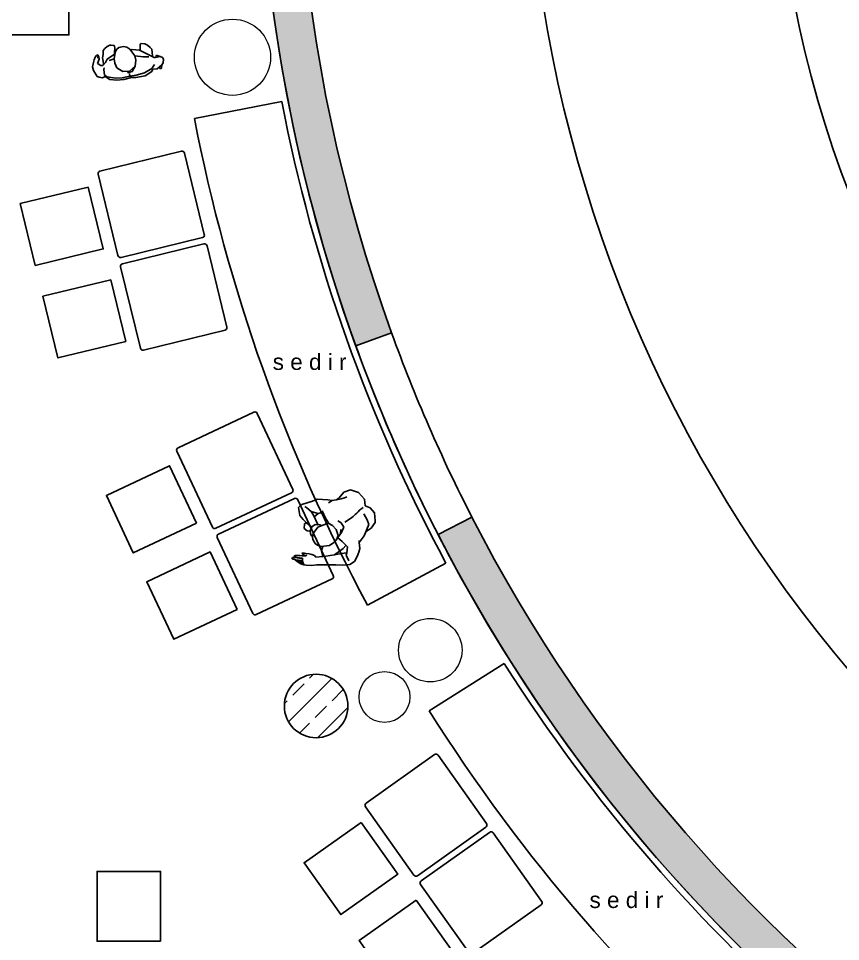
# Model space of a CAD drawing. Header units: millimetres. Extents: x 45 to 25350, y 77 to 5059.
# Drawn here: x 3479 to 4126, y 3314 to 4040 of the extents above; entities that cross this region are included whole.
import ezdxf

# ---------------------------------------------------------------- set-up
doc = ezdxf.new("R2010")
doc.units = ezdxf.units.MM
doc.header["$LTSCALE"] = 5
doc.layers.add('_BK_PEYZAJ_AVM', color=7, linetype='Continuous', lineweight=5, true_color=0x1d5e12)
for name, color, linetype in [('a_p4', 4, 'Continuous'), ('a_p5', 5, 'Continuous'), ('a_p8', 8, 'Continuous'), ('str_SNL_hatch', 1, 'Continuous'), ('str_SNL_wall_sheer', 5, 'Continuous'), ('TEFRIS', 12, 'Continuous')]:
    doc.layers.add(name, color=color, linetype=linetype)
doc.layers.add('yazı', color=30, linetype='Continuous', lineweight=9)
doc.styles.add('25', font='arial.ttf', dxfattribs={"height": 25})

# ---------------------------------------------------------------- blocks, each defined once
blk = doc.blocks.new('A$C47794B28')
at = {"layer": 'str_SNL_hatch'}
h = blk.add_hatch(dxfattribs=at)
h.set_pattern_fill('ANSI33', color=256, scale=100, style=0)
h.set_pattern_definition([(45, (-1153.641385440734, -4045.180646853264), (-17.67766952966369, 17.67766952966369), []), (45, (-1135.963715940734, -4045.180646853264), (-17.67766952966369, 17.67766952966369), [12.5, -6.25])])
edge = h.paths.add_edge_path()
edge.add_arc((0, 0), 25, 0, 360)
at = {"layer": 'str_SNL_wall_sheer'}
blk.add_circle((0, 0), 25, dxfattribs=at)
blk = doc.blocks.new('dada')
for p, q in [((219973.4297527905, -31806.8618306515), (219967.8187333976, -31810.10482326217)), ((219980.4856698812, -31806.96618437461), (219973.4297527905, -31806.8618306515)), ((219984.7079820423, -31810.00849674895), (219980.4856698812, -31806.96618437461)), ((219988.5610425697, -31808.21842904549), (219984.7079820423, -31810.00849674895)), ((219993.9071640513, -31808.37094602522), (219988.5610425697, -31808.21842904549)), ((219998.8760066897, -31812.25611538973), (219993.9071640513, -31808.37094602522)), ((219967.8187333976, -31810.10482326217), (219965.6273052227, -31815.2904005551)), ((219965.6273052227, -31815.2904005551), (219966.3176452338, -31821.02182808958)), ((219969.4000936557, -31817.12863151517), (219969.8014541273, -31816.05298545092)), ((219984.2825399424, -31815.56332567588), (219984.5506578094, -31812.1366389624)), ((219984.571519482, -31817.25706686612), (219984.2825399424, -31815.56332567588)), ((219993.9553273079, -31816.30182894386), (219988.7697500149, -31815.09774752866)), ((219997.5916531805, -31817.9474068775), (219993.9553273079, -31816.30182894386)), ((219999.6707004234, -31813.15516284641), (219998.8760066897, -31812.25611538973)), ((220000.906890676, -31818.54142037474), (219999.6707004234, -31813.15516284641)), ((219964.1021354306, -31826.48835771225), (219966.7350601243, -31822.57107951)), ((219966.3176452338, -31821.02182808958), (219966.1007320164, -31823.51507609218)), ((219966.7350601243, -31822.57107951), (219967.9311143297, -31820.29937924046)), ((219967.9311143297, -31820.29937924046), (219969.4000936557, -31817.12863151517)), ((219984.3628120367, -31825.27624908809), (219984.7240364612, -31822.7797869553)), ((219984.6036283198, -31818.70196456343), (219984.571519482, -31817.25706686612)), ((219984.6036283198, -31820.51611389566), (219984.6036283198, -31818.70196456343)), ((219984.7240364612, -31822.7797869553), (219984.6036283198, -31820.51611389566)), ((219999.7268908894, -31822.23393671375), (219997.5916531805, -31817.9474068775)), ((220001.5892034777, -31826.61679306321), (219999.7268908894, -31822.23393671375)), ((220000.1764146177, -31823.1490385893), (220000.906890676, -31818.54142037474)), ((219961.5494828313, -31828.75203077283), (219955.5290757574, -31834.57978482053)), ((219964.1021354306, -31826.48835771225), (219961.5494828313, -31828.75203077283)), ((219963.5562851892, -31829.8035952083), (219964.1021354306, -31826.48835771225)), ((219983.4316557427, -31830.56618010413), (219984.3628120367, -31825.27624908809)), ((220002.812862759, -31832.98161714871), (220001.5892034777, -31826.61679306321)), ((219954.1564229445, -31838.39270930059), (219950.2873079983, -31846.23529291499)), ((219955.5290757574, -31834.57978482053), (219954.1564229445, -31838.39270930059)), ((219965.9483935999, -31838.13583859868), (219964.2643284123, -31841.56198145051)), ((219965.9483935999, -31838.13583859868), (219964.9771012587, -31837.71039649818)), ((219970.2750594838, -31839.4683553639), (219965.9483935999, -31838.13583859868)), ((219981.9947852543, -31833.11883270342), (219978.9364184608, -31834.0178801601)), ((219985.9200906666, -31833.88944480915), (219981.9947852543, -31833.11883270342)), ((219988.0713827943, -31839.18740303416), (219985.6551459042, -31836.8534129753)), ((219988.0151923284, -31838.63352558363), (219985.9200906666, -31833.88944480915)), ((220002.9297474528, -31833.11080549445), (220001.8621285984, -31831.93080570709)), ((220006.6623998386, -31835.82400228243), (220002.9297474528, -31833.11080549445)), ((220008.267841725, -31838.35257325295), (220006.6623998386, -31835.82400228243)), ((220010.106072685, -31841.56345702588), (220008.267841725, -31838.35257325295)), ((219954.9077826402, -31845.06717924561), (219953.1080794733, -31845.58927202571)), ((219959.3981907036, -31844.47733404927), (219954.9077826402, -31845.06717924561)), ((219964.2643284123, -31841.56198145051), (219959.3981907036, -31844.47733404927)), ((219962.8418635499, -31845.247946155), (219959.3981907036, -31844.47733404927)), ((219970.6202294894, -31847.49556479576), (219962.8418635499, -31845.247946155)), ((219964.2466252003, -31845.64127941683), (219964.2643284123, -31841.56198145051)), ((219975.2760109598, -31840.4155660772), (219970.2750594838, -31839.4683553639)), ((219975.1475756089, -31840.73665445458), (219972.5628141719, -31847.45542874906)), ((219978.8240375288, -31839.44427373607), (219975.1475756089, -31840.73665445458)), ((219983.2068938786, -31839.40413768843), (219978.8240375288, -31839.44427373607)), ((219987.6379134851, -31841.50726655938), (219983.2068938786, -31839.40413768843)), ((219989.3878451411, -31844.89474893987), (219987.6379134851, -31841.50726655938)), ((219988.0713827943, -31839.18740303416), (219988.0151923284, -31838.63352558363)), ((219988.4727432659, -31841.62767470136), (219988.0713827943, -31839.18740303416)), ((219989.0988656016, -31844.07597357847), (219988.4727432659, -31841.62767470136)), ((219993.4646748132, -31842.31559024818), (219988.641314664, -31842.96019146659)), ((219989.40389956, -31845.85801407203), (219989.0988656016, -31844.07597357847)), ((219989.40389956, -31847.79257154532), (219989.3878451411, -31844.89474893987)), ((219999.271145249, -31842.09529755797), (219993.4646748132, -31842.31559024818)), ((219997.0136941015, -31853.7246793152), (219997.9296475574, -31845.56643866535)), ((219997.9296475574, -31845.56643866535), (219997.6077075994, -31842.2297154085)), ((219999.271145249, -31842.09529755797), (220002.3437611642, -31845.7054970923)), ((219999.9677071724, -31848.98059854071), (220002.3437611642, -31845.7054970923)), ((220002.3437611642, -31845.7054970923), (220003.5398153696, -31847.2708029316)), ((220011.4867527073, -31845.76971476778), (220010.106072685, -31841.56345702588)), ((220010.8365487432, -31850.10440786157), (220011.4867527073, -31845.76971476778)), ((219950.2873079983, -31846.23529291499), (219950.447852187, -31849.80740111202)), ((219950.447852187, -31849.80740111202), (219955.802000878, -31853.25910116799)), ((219963.4834174273, -31853.17397701806), (219967.2889375751, -31852.84168627739)), ((219967.2889375751, -31852.84168627739), (219968.8221345766, -31852.86576790616)), ((219969.0790052784, -31849.15719714828), (219968.5813182937, -31852.23161836129)), ((219968.5813182937, -31852.23161836129), (219970.18676018, -31855.43447492432)), ((219968.5813182937, -31852.23161836129), (219968.5813182937, -31852.23161836129)), ((219970.5881206517, -31848.02536061846), (219969.0790052784, -31849.15719714828)), ((219970.965399495, -31847.20658525612), (219970.5881206517, -31848.02536061846)), ((219972.1694809097, -31846.31556500934), (219970.965399495, -31847.20658525612)), ((219972.1694809097, -31846.31556500934), (219972.9201586505, -31846.52655505735)), ((219972.5628141719, -31847.45542874906), (219972.1694809097, -31849.01270737845)), ((219972.1694809097, -31849.01270737845), (219973.4136983716, -31854.95284235824)), ((219985.0932880951, -31857.08808006693), (219988.9062125753, -31851.81420347068)), ((219988.9062125753, -31851.81420347068), (219989.40389956, -31847.79257154532)), ((219997.0136941015, -31853.7246793152), (219999.9677071724, -31848.98059854071)), ((220003.5398153696, -31847.2708029316), (220008.0350526516, -31848.65148295436)), ((220007.3768214781, -31854.47120979216), (220010.8365487432, -31850.10440786157)), ((220010.8365487432, -31850.10440786157), (220010.8365487432, -31850.10440786157)), ((219955.802000878, -31853.25910116799), (219959.8958776883, -31853.53202628877)), ((219959.8958776883, -31853.53202628877), (219963.4834174273, -31853.17397701806)), ((219963.1549247177, -31854.84848863605), (219963.3556049535, -31853.17882907364)), ((219965.6433596415, -31857.48944053866), (219963.1549247177, -31854.84848863605)), ((219968.5090734088, -31857.12018890467), (219965.6433596415, -31857.48944053866)), ((219970.315195531, -31855.52277422763), (219968.5090734088, -31857.12018890467)), ((219970.18676018, -31855.43447492432), (219971.9607734645, -31856.55828424424)), ((219971.9607734645, -31856.55828424424), (219973.3896167434, -31857.24862425562)), ((219973.3896167434, -31857.24862425562), (219974.2986825771, -31857.09719472818)), ((219973.4136983716, -31854.95284235824), (219974.9308409543, -31857.3610051877)), ((219974.2986825771, -31857.09719472818), (219973.9987185846, -31855.88144587141)), ((219974.9308409543, -31857.3610051877), (219976.5603644689, -31858.48481450856)), ((219976.5603644689, -31858.48481450856), (219980.2849896453, -31859.19923614778)), ((219980.2849896453, -31859.19923614778), (219982.4443089826, -31858.75773962933)), ((219982.4443089826, -31858.75773962933), (219985.0932880951, -31857.08808006693)), ((219985.7996825251, -31856.20508703005), (219987.9028113963, -31859.36780754544)), ((219987.9028113963, -31859.36780754544), (219991.6434909916, -31861.5752901395)), ((219991.6434909916, -31861.5752901395), (219993.1686607835, -31859.66481429499)), ((219993.1686607835, -31859.66481429499), (219997.0136941015, -31853.7246793152)), ((219998.7234897105, -31863.71855505809), (220003.6682507206, -31858.46876008969)), ((220003.6682507206, -31858.46876008969), (220007.3768214781, -31854.47120979216)), ((219984.8604990216, -31866.76889464233), (219983.158730622, -31868.06930256981)), ((219986.8030837041, -31865.86984718565), (219984.8604990216, -31866.76889464233)), ((219988.5677589089, -31865.90963839062), (219986.8030837041, -31865.86984718565)), ((219988.5677589089, -31865.90963839062), (219991.6434909916, -31861.5752901395)), ((219993.3372321817, -31869.50617305815), (219998.7234897105, -31863.71855505809)), ((219978.4547858949, -31875.02889314734), (219979.1527900758, -31874.38074640811)), ((219980.0843094096, -31870.44535656154), (219978.8160103194, -31871.79392774656)), ((219978.8160103194, -31871.79392774656), (219978.8641735759, -31872.05079844847)), ((219978.8641735759, -31872.05079844847), (219979.1531531155, -31872.17120658953)), ((219979.1527900758, -31874.38074640811), (219980.2689352265, -31873.42345126134)), ((219979.1531531155, -31872.17120658953), (219981.2161459395, -31871.84209100317)), ((219981.0475745414, -31869.81923422657), (219980.0843094096, -31870.44535656154)), ((219982.06766917, -31874.36340160176), (219980.1324726662, -31875.8316140908)), ((219980.2689352265, -31873.42345126134), (219981.4970268902, -31872.1621443785)), ((219983.158730622, -31868.06930256981), (219981.0475745414, -31869.81923422657)), ((219981.2161459395, -31871.84209100317), (219982.1794110713, -31871.28018634274)), ((219981.2803636149, -31875.31787268698), (219982.2275743279, -31874.55528779115)), ((219981.4970268902, -31872.1621443785), (219982.1794110713, -31871.28018634274)), ((219982.2275743279, -31874.55528779115), (219982.06766917, -31874.36340160176)), ((219982.1794110713, -31871.28018634274), (219982.7252613127, -31870.18045865066)), ((219982.2275743279, -31874.55528779115), (219983.8633408775, -31875.8767784673)), ((219991.2180488916, -31872.74916566882), (219987.8768357517, -31875.8568393809)), ((219993.3372321817, -31869.50617305815), (219991.2180488916, -31872.74916566882)), ((219976.2713849294, -31878.09528715044), (219976.6566909822, -31876.8671241074)), ((219976.4078474898, -31878.38426669009), (219976.2713849294, -31878.09528715044)), ((219976.7851263331, -31878.45651157453), (219976.4078474898, -31878.38426669009)), ((219976.4800923746, -31879.78100113078), (219978.1176430988, -31877.91868854288)), ((219976.616554935, -31880.36698741998), (219976.4800923746, -31879.78100113078)), ((219976.8814528462, -31880.615830912), (219976.616554935, -31880.36698741998)), ((219976.6566909822, -31876.8671241074), (219977.5156023913, -31876.05637595497)), ((219977.8607723969, -31877.76617156409), (219976.7851263331, -31878.45651157453)), ((219979.1555914146, -31879.29314953248), (219976.8814528462, -31880.615830912)), ((219977.5156023913, -31876.05637595497), (219978.4547858949, -31875.02889314734)), ((219978.6715205496, -31877.01161387723), (219977.8607723969, -31877.76617156409)), ((219978.1176430988, -31877.91868854288), (219979.0487993929, -31877.16413085602)), ((219980.1324726662, -31875.8316140908), (219978.6715205496, -31877.01161387723)), ((219979.0487993929, -31877.16413085602), (219980.260908017, -31876.21692014366)), ((219981.039547332, -31877.68589946974), (219979.1555914146, -31879.29314953248)), ((219981.2458448934, -31878.56295809589), (219979.1555914146, -31879.29314953248)), ((219979.4418951173, -31879.51725859913), (219979.1555914146, -31879.29314953248)), ((219981.0336153805, -31879.23450300258), (219979.4418951173, -31879.51725859913)), ((219980.260908017, -31876.21692014366), (219981.2803636149, -31875.31787268698)), ((219984.2877995938, -31878.28020231679), (219981.0336153805, -31879.23450300258)), ((219982.2115199091, -31876.84304247864), (219981.039547332, -31877.68589946974)), ((219983.4742533857, -31877.43193497855), (219981.2458448934, -31878.56295809589)), ((219982.2115199091, -31876.84304247864), (219983.8633408775, -31875.8767784673)), ((219985.165176326, -31876.82246678203), (219983.4742533857, -31877.43193497855)), ((219983.8633408775, -31875.8767784673), (219986.6805280104, -31877.05314712293)), ((219986.6805280104, -31877.05314712293), (219984.2877995938, -31878.28020231679)), ((219985.9787222246, -31876.82246678203), (219985.165176326, -31876.82246678203)), ((219987.8768357517, -31875.8568393809), (219986.6805280104, -31877.05314712293))]:
    blk.add_line(p, q)
blk = doc.blocks.new('cfcfcfcfc')
for p, q in [((220712.4235485416, -32187.41473156544), (220713.4814472586, -32187.12096912736)), ((220713.4814472586, -32187.12096912736), (220713.9541769376, -32187.65266323234)), ((220719.0069831167, -32187.53506697623), (220719.7318549512, -32186.9712852369)), ((220719.7318549512, -32186.9712852369), (220720.2749638649, -32185.75696089601)), ((220719.9005096011, -32187.92203933416), (220726.1268966023, -32185.39550769543)), ((220720.2749638649, -32185.75696089601), (220725.9542898391, -32182.87465660645)), ((220725.9542898391, -32182.87465660645), (220733.3866603464, -32182.47514965081)), ((220726.1268966023, -32185.39550769543), (220732.8165091297, -32184.1364172318)), ((220732.8165091297, -32184.1364172318), (220737.8219944573, -32183.93598147585)), ((220733.3866603464, -32182.47514965081), (220736.777211783, -32182.95759633459)), ((220735.6311020153, -32187.55262817802), (220739.5300722105, -32186.90010627503)), ((220736.777211783, -32182.95759633459), (220742.95946879, -32181.96910738868)), ((220737.8219944573, -32183.93598147585), (220736.777211783, -32182.95759633459)), ((220737.8219944573, -32183.93598147585), (220744.0632200101, -32183.47591673069)), ((220738.0080686045, -32186.0885782749), (220737.8219944573, -32183.93598147585)), ((220742.95946879, -32181.96910738868), (220748.5391777823, -32182.01586095586)), ((220744.0632200101, -32183.47591673069), (220749.4079694115, -32183.76417317112)), ((220748.5391777823, -32182.01586095586), (220753.9573235751, -32183.21392546567)), ((220749.4079694115, -32183.76417317112), (220755.6788254841, -32185.36761916723)), ((220753.9573235751, -32183.21392546567), (220757.2069877654, -32185.81054377627)), ((220755.6788254841, -32185.36761916723), (220757.5390876795, -32186.9210403411)), ((220757.2069877654, -32185.81054377627), (220759.5368211494, -32185.26620656288)), ((220757.5390876795, -32186.9210403411), (220757.565310262, -32191.65133890051)), ((220759.5368211494, -32185.26620656288), (220762.0305721079, -32185.96768868259)), ((220762.0305721079, -32185.96768868259), (220763.5952331154, -32186.72002275863)), ((220763.5952331154, -32186.72002275863), (220765.8696190244, -32191.70736428177)), ((220710.044569187, -32194.43236027706), (220710.7236687546, -32191.48702913396)), ((220710.7155692581, -32195.72071388726), (220710.044569187, -32194.43236027706)), ((220710.7236687546, -32191.48702913396), (220711.8576266333, -32189.90763217998)), ((220711.7594603094, -32190.0457882386), (220712.4235485416, -32187.41473156544)), ((220711.8576266333, -32189.90763217998), (220715.9147011692, -32187.4020147455)), ((220713.9541769376, -32187.65266323234), (220713.8668504294, -32188.63741884187)), ((220715.9147011692, -32187.4020147455), (220719.0069831167, -32187.53506697623)), ((220717.6637711413, -32190.88819976426), (220719.9005096011, -32187.92203933416)), ((220731.7884113461, -32196.07530008616), (220732.8224155314, -32191.37417818771)), ((220732.8224155314, -32191.37417818771), (220735.6311020153, -32187.55262817802)), ((220732.8224155314, -32191.37417818771), (220737.742761542, -32187.89522935108)), ((220737.742761542, -32187.89522935108), (220743.0340808277, -32188.22854869153)), ((220743.0340808277, -32188.22854869153), (220746.6937807411, -32191.12839707358)), ((220746.6937807411, -32191.12839707358), (220747.2126206226, -32191.69159516854)), ((220747.2126206226, -32191.69159516854), (220748.4009474103, -32195.56854311766)), ((220757.565310262, -32191.65133890051), (220757.2224796502, -32192.68500292911)), ((220765.8696190244, -32191.70736428177), (220766.2937965617, -32194.63580236641)), ((220712.5535862284, -32196.65458864389), (220710.7155692581, -32195.72071388726)), ((220716.2354970942, -32196.40558305591), (220712.5535862284, -32196.65458864389)), ((220712.5535862284, -32196.65458864389), (220713.9512054443, -32197.30005128526)), ((220713.9512054443, -32197.30005128526), (220715.0953833433, -32198.00526553469)), ((220715.0953833433, -32198.00526553469), (220715.8861379908, -32197.12509693737)), ((220715.8861379908, -32197.12509693737), (220715.2517741084, -32196.46312554642)), ((220717.1316978563, -32196.35316014449), (220716.2354970942, -32196.40558305591)), ((220721.7129820531, -32199.35929380411), (220717.1316978563, -32196.35316014449)), ((220718.2746993256, -32203.17274726926), (220718.2926856884, -32197.96525876464)), ((220718.2926856884, -32197.96525876464), (220718.4305698325, -32197.20545015672)), ((220725.799096367, -32197.99311226522), (220721.3358221546, -32197.50822698984)), ((220728.0483852127, -32203.44546518893), (220721.7129820531, -32199.35929380411)), ((220732.1204645984, -32199.47548777393), (220725.799096367, -32197.99311226522)), ((220732.1204645984, -32199.47548777393), (220731.7884113461, -32196.07530008616)), ((220735.5977304379, -32205.19788288257), (220732.1204645984, -32199.47548777393)), ((220748.6341697503, -32198.89075630736), (220747.1757032005, -32203.81334139438)), ((220754.1041920916, -32199.31685331707), (220747.9888946306, -32202.58489218795)), ((220748.4009474103, -32195.56854311766), (220748.6341697503, -32198.89075630736)), ((220748.6341697503, -32198.89075630736), (220752.6404006589, -32198.1884012109)), ((220755.8409037825, -32196.8505739995), (220754.1041920916, -32199.31685331707)), ((220758.0017852365, -32194.72490876286), (220755.8409037825, -32196.8505739995)), ((220757.5725187139, -32200.70219444902), (220756.8570949709, -32203.33446176977)), ((220757.3679090977, -32195.34845452501), (220757.5138719996, -32198.0216760121)), ((220757.5138719996, -32198.0216760121), (220757.5725187139, -32200.70219444902)), ((220759.7930471205, -32195.02905559989), (220758.0017852365, -32194.72490876286)), ((220761.1165298869, -32196.22083149447), (220759.7930471205, -32195.02905559989)), ((220760.4124019521, -32200.13826749152), (220762.1598653195, -32196.70955074792)), ((220760.5550243759, -32201.82991804888), (220760.4124019521, -32200.13826749152)), ((220760.7862783664, -32202.66187759706), (220760.5550243759, -32201.82991804888)), ((220762.1598653195, -32196.70955074792), (220761.1165298869, -32196.22083149447)), ((220761.2014847836, -32201.94503817083), (220761.3932582805, -32200.9363809408)), ((220763.346100725, -32201.82771435259), (220762.052268826, -32203.07349535202)), ((220764.4133302343, -32200.07951855504), (220763.346100725, -32201.82771435259)), ((220765.03464594, -32197.91603382283), (220764.4133302343, -32200.07951855504)), ((220766.2937965617, -32194.63580236641), (220765.03464594, -32197.91603382283)), ((220719.5314209799, -32204.6209348009), (220718.2746993256, -32203.17274726926)), ((220721.4273792493, -32206.79556692734), (220719.5314209799, -32204.6209348009)), ((220723.4265145014, -32207.8836451753), (220721.4273792493, -32206.79556692734)), ((220726.0843847114, -32208.44645878991), (220723.4265145014, -32207.8836451753)), ((220726.9369413852, -32208.15753894643), (220726.0843847114, -32208.44645878991)), ((220727.1671751442, -32205.71453262093), (220726.9369413852, -32208.15753894643)), ((220727.4758861059, -32203.08509017261), (220727.1671751442, -32205.71453262093)), ((220733.7687228632, -32204.53547764754), (220728.0483852127, -32203.44546518893)), ((220735.0854600902, -32204.35486038517), (220733.7687228632, -32204.53547764754)), ((220737.7495383262, -32207.07706957379), (220735.5977304379, -32205.19788288257)), ((220740.2112616435, -32207.83562495899), (220737.7495383262, -32207.07706957379)), ((220743.9085217413, -32207.3419521817), (220740.2112616435, -32207.83562495899)), ((220745.5662181176, -32206.14651541152), (220743.9085217413, -32207.3419521817)), ((220747.1757032005, -32203.81334139438), (220745.5662181176, -32206.14651541152)), ((220747.0926012821, -32206.85673153693), (220747.729048042, -32204.03755728992)), ((220747.11124633, -32209.07355060759), (220747.0926012821, -32206.85673153693)), ((220747.7400883506, -32209.48084452511), (220747.11124633, -32209.07355060759)), ((220747.9888946306, -32202.58489218795), (220747.5206385383, -32202.64912302418)), ((220747.729048042, -32204.03755728992), (220747.9888946306, -32202.58489218795)), ((220754.9585909721, -32207.88441004181), (220752.9845143159, -32209.18560371951)), ((220756.3924650574, -32206.47670697385), (220754.9585909721, -32207.88441004181)), ((220756.8570949709, -32203.33446176977), (220756.3924650574, -32206.47670697385)), ((220760.6780010334, -32203.39609870698), (220760.7911674885, -32203.02058416956)), ((220761.567754635, -32203.40197091321), (220760.6780010334, -32203.39609870698)), ((220760.7911674885, -32203.02058416956), (220761.2014847836, -32201.94503817083)), ((220762.052268826, -32203.07349535202), (220761.567754635, -32203.40197091321)), ((220749.7212384248, -32209.795235757), (220747.7400883506, -32209.48084452511)), ((220750.8239582654, -32210.02005373414), (220749.7212384248, -32209.795235757)), ((220752.9845143159, -32209.18560371951), (220750.8239582654, -32210.02005373414))]:
    blk.add_line(p, q)

msp = doc.modelspace()

# ---------------------------------------------------------------- hatches: boundary and pattern name
at = {"ltscale": 0.5}
h = msp.add_hatch(dxfattribs=at)
h.set_pattern_fill('ANSI31', color=251, scale=30)
h.set_pattern_definition([(45, (4948.329746808824, 18410.99670401237), (-2.651650429449553, 2.651650429449553), [])])
h.paths.add_polyline_path([(2431.486155899398, 4094.473798604973), (2691.447399193577, 4098.962894973389), (2691.08477824942, 4119.959763931693), (2398.164272340948, 4114.901516161213), (2389.854043974033, 4595.080195938081, -0.1308454322229483), (3667.335358769978, 4233.912358695998, -0.4909207448592173), (3667.414573744879, 4233.948454585017, -0.006684101993537171), (3668.266443438999, 4268.185666888285, 0.1322383616202147), (2359.325386669248, 4625.367307000924), (2380.027996433125, 3429.136423150405), (2827.169734509644, 3170.979020306026), (2842.169734509643, 3196.959782419557), (2698.297837466623, 3280.024260906164), (2765.833790663774, 3396.999963181226), (2939.038871420722, 3296.99996318133), (2939.048944322185, 3297.017409958444), (2950.038871420758, 3316.052522064658), (2758.647257184366, 3426.552522064159), (2688.120858037812, 3425.334648975542), (2443.157376879983, 3421.104538903266, -1.051942291180015e-05), (2439.084777536027, 3655.539565138737), (2699.046021715894, 3660.028661522418), (2698.681746515602, 3681.025501914497), (2438.720502414897, 3676.536405532141, -1.875340690050061e-05)])
at = {"layer": 'str_SNL_hatch'}
h = msp.add_hatch(dxfattribs=at)
h.set_pattern_fill('ANSI33', color=256, scale=100, style=0)
h.set_pattern_definition([(45, (3667.329746836043, 3464.333392347588), (-17.67766952966369, 17.67766952966369), []), (45, (3685.007416336044, 3464.333392347588), (-17.67766952966369, 17.67766952966369), [12.5, -6.25])])
edge = h.paths.add_edge_path()
edge.add_line((5968.550994844639, 3475.078281215538), (5968.55099484464, 3495.224927575026))
edge.add_arc((4948.329746826153, 4219.206698800559), 1250.99999999011, 323.89375706561265, 324.63926411259865, ccw=False)
edge.add_line((5959.044773008722, 3482.011924114773), (5968.550994844639, 3475.078281215538))
edge = h.paths.add_edge_path()
edge.add_line((4020.316532999329, 5058.130101107387), (3980.255098335021, 5058.130101107387))
edge.add_arc((4948.329746821815, 4219.206698799693), 1280.999999993109, 139.0881391513615, 199.9352090622587)
edge.add_line((3744.08882777304, 3782.440389578267), (3772.291191223983, 3792.669108766086))
edge.add_arc((4948.329746826153, 4219.206698800559), 1250.99999999011, 137.8864369921486, 199.9352090622411, ccw=False)
edge = h.paths.add_edge_path()
edge.add_line((5916.404395308609, 5058.130101107387), (5876.342960652979, 5058.130101107387))
edge.add_arc((4948.329746826153, 4219.206698800559), 1250.99999999011, 35.36073588740129, 42.11356300785138, ccw=False)
edge.add_line((5968.550994844639, 4943.188470026091), (5968.550994844638, 4993.874114575714))
edge.add_arc((4948.329746821815, 4219.206698799693), 1280.999999993109, 37.20988071160129, 40.9118608486385)
h = msp.add_hatch(dxfattribs=at)
h.set_pattern_fill('ANSI33', color=256, scale=100, style=0)
h.set_pattern_definition([(45, (3633.329746836043, 2904.206698810449), (-17.67766952966369, 17.67766952966369), []), (45, (3651.007416336044, 2904.206698810449), (-17.67766952966369, 17.67766952966369), [12.5, -6.25])])
h.paths.add_polyline_path([(3835.503382271727, 3647.701246221292), (3808.81689870905, 3633.996079492685, 0.1734696863590305), (4438.514635922085, 3044.026051977042), (4477.841894361725, 3044.026051975161), (4477.841894361733, 3027.73610299969, 0.1911662750677613), (5422.841894338166, 3029.333082890784), (5422.841894338166, 3044.026051974877), (5458.144857725219, 3044.026051974872, 0.1015479044183072), (5879.772893850935, 3339.789469133531), (5857.959237011779, 3360.384720413947, -0.5175889460298935)])

# ---------------------------------------------------------------- linework, layer by layer
at = {"ltscale": 0.5}
for centre, radius in [((4948.32974682617, 4219.206698800566), 1250.999999990128), ((4948.329746826097, 4219.206698800532), 1280.999999990046)]:
    msp.add_arc(centre, radius, 199.9352090621305, 207.1833142657817, dxfattribs=at)
at = {"layer": '_BK_PEYZAJ_AVM', "ltscale": 0.5}
for centre, radius in [((3646.987905590172, 4009.654648169746), 30), ((3802.763957430622, 3542.933688773299), 25), ((3766.654622016566, 3506.139002966951), 20)]:
    msp.add_circle(centre, radius, dxfattribs=at)
at = {"layer": 'a_p4'}
msp.add_arc((4948.332614068344, 4219.24655854971), 1280.997589685, 179.3425340948936, 322.7900492009631, dxfattribs=at)
at = {"layer": 'a_p5', "ltscale": 2}
for points in [[(3772.291191223983, 3792.669108766086), (3744.088827780051, 3782.440389580557)], [(3835.503382271727, 3647.701246221292), (3808.81689870905, 3633.996079492685)]]:
    msp.add_lwpolyline(points, dxfattribs=at)
for radius, start, end in [(1250.999999990111, 137.8864369921823, 199.9352090621305), (1280.999999990111, 180, 199.9352090621305), (1250.999999990111, 207.1833142657817, 316.6456518620965), (1280.999999990111, 207.1833142657817, 316.6456518620965)]:
    msp.add_arc((4948.329746826155, 4219.206698800559), radius, start, end, dxfattribs=at)
at = {"layer": 'a_p8'}
for radius, start, end in [(1069.999998992901, 128.36797120061, 51.63202879938998), (874.9999989929013, 106.5101107244607, 73.48988927553933)]:
    msp.add_arc((4948.32974942184, 4219.206701154928), radius, start, end, dxfattribs=at)
at = {"layer": 'TEFRIS'}
for p, q in [((3685.801766811443, 3974.809209390109), (3617.077310320245, 3961.506988523299)), ((3753.357178735192, 3578.343428915665), (3815.046526269256, 3611.425514714803)), ((3801.82536452126, 3495.195047973626), (3861.010947208718, 3532.572404781538))]:
    msp.add_line(p, q, dxfattribs=at)
for points in [[(3518.211484291309, 4067.256799037445), (3248.211484291309, 4067.256799037445), (3248.211484291309, 4027.256799037445), (3518.211484291309, 4027.256799037445)], [(3533.404757905642, 3907.419498827148), (3479.963955209541, 3894.416398919959), (3491.784955125167, 3845.833851014411), (3545.225757821268, 3858.836950921603)], [(3551.175294886483, 3834.555186469091), (3497.734492190382, 3821.5520865619), (3509.555492106012, 3772.969538656354), (3562.996294802113, 3785.972638563544)], [(3618.728506623216, 3642.888211892227), (3568.944547683772, 3619.509644093578), (3547.691304230457, 3664.767788583977), (3597.475263169898, 3688.146356382626)], [(3650.571998979518, 3574.983926353285), (3600.788040040075, 3551.605358554636), (3579.534796586759, 3596.863503045039), (3629.318755526199, 3620.242070843686)], [(3748.252071672816, 3407.411326656698), (3703.376750736801, 3375.61186799952), (3732.285349516054, 3334.81612169405), (3777.160670452069, 3366.61558035123)], [(3590.361033044564, 3313.786777450081), (3590.39049740905, 3368.786769557819), (3540.39050458383, 3368.813555343717), (3540.361040219347, 3313.813563235979)], [(3791.647746003087, 3346.240946165639), (3746.772425067071, 3314.441487508459), (3775.681023846324, 3273.645741202992), (3820.556344782339, 3305.445199860169)]]:
    msp.add_lwpolyline(points, close=True, dxfattribs=at)
for points in [[(3541.183203974055, 3917.617268013426), (3556.821276517196, 3853.496673138337, 0.4142135623730951), (3559.238205832902, 3852.027505794944), (3623.358800707992, 3867.665578338085, 0.4142135623730951), (3624.827968051386, 3870.082507653788), (3609.189895508243, 3934.203102528882, 0.4142135623730951), (3606.772966192539, 3935.672269872273), (3542.65237131745, 3920.034197329131, 0.4142135623730951)], [(3558.953740954901, 3844.752955655371), (3574.591813498042, 3780.632360780279, 0.4142135623730951), (3577.008742813747, 3779.163193436885), (3641.129337688837, 3794.801265980026, 0.4142135623730951), (3642.598505032231, 3797.218195295731), (3626.960432489086, 3861.338790170823, 0.4142135623730951), (3624.543503173381, 3862.807957514215), (3560.422908298291, 3847.169884971074, 0.4142135623730951)], [(3631.182119514511, 3639.821251577912), (3603.159846240966, 3699.57702285218, -0.4142135623730951), (3604.121467392501, 3702.236963596055), (3663.87723866677, 3730.2592368696, -0.4142135623730951), (3666.537179410643, 3729.297615718067), (3694.559452684189, 3669.541844443796, -0.4142135623730951), (3693.597831532652, 3666.881903699923), (3633.842060258386, 3638.859630426374, -0.4142135623730951)], [(3663.025611870813, 3571.916966038971), (3635.003338597267, 3631.672737313242, -0.4142135623730951), (3635.964959748806, 3634.332678057115), (3695.720731023073, 3662.354951330661, -0.4142135623730951), (3698.380671766945, 3661.393330179126), (3726.402945040494, 3601.637558904853, -0.4142135623730951), (3725.441323888956, 3598.977618160981), (3665.685552614686, 3570.955344887432, -0.4142135623730951)], [(3751.720168995307, 3419.759242293661), (3789.908362405946, 3365.929307461529, 0.4142135623730951), (3792.696790534517, 3365.455315297242), (3846.526725366648, 3403.643508707879, 0.4142135623730951), (3847.000717530937, 3406.431936836447), (3808.812524120296, 3460.261871668583, 0.4142135623730951), (3806.024095991728, 3460.73586383287), (3752.194161159594, 3422.547670422231, 0.4142135623730951)], [(3795.115843325579, 3358.588861802602), (3833.304036736215, 3304.758926970469, 0.4142135623730951), (3836.092464864785, 3304.284934806181), (3889.922399696918, 3342.47312821682, 0.4142135623730951), (3890.396391861208, 3345.261556345387), (3852.208198450568, 3399.091491177522, 0.4142135623730951), (3849.419770322, 3399.565483341808), (3795.589835489865, 3361.377289931173, 0.4142135623730951)]]:
    msp.add_lwpolyline(points, format="xyb", close=True, dxfattribs=at)
for centre, radius, start, end in [((4948.365843955633, 4219.189551849704), 1285.997589685, 190.9546357362979, 208.2032806374611), ((4948.365843955633, 4219.189551849704), 1355.997589685, 190.9546357362979, 208.2032806374611), ((4948.332614068344, 4219.24655854971), 1285.997589685, 212.2735604337633, 229.5222053351374), ((4948.332614068344, 4219.24655854971), 1355.997589685, 212.2735604337633, 229.5222053351374)]:
    msp.add_arc(centre, radius, start, end, dxfattribs=at)

# ---------------------------------------------------------------- block references
at = {"layer": 'a_p5', "ltscale": 2}
msp.add_blockref('A$C47794B28', (3712.841894370522, 3499.026051976034), dxfattribs=at)
at = {"layer": 'TEFRIS'}
for name, p, rotation in [('cfcfcfcfc', (226524.7218331291, -3113.116201904988), 186.4694203849014), ('dada', (-120796.9754718206, 187756.7095449404), 312.3073634112908)]:
    msp.add_blockref(name, p, dxfattribs=dict(at, rotation=rotation))

# ---------------------------------------------------------------- texts
at = {"layer": 'yazı', "char_height": 12.68047872, "attachment_point": 1, "style": '25'}
for insert in [(3678.685002146634, 3776.21104256843), (3928.079712129311, 3352.672248681331)]:
    msp.add_mtext_dynamic_manual_height_columns('s e d i r', width=313.7119059922934, gutter_width=1, heights=[0], dxfattribs=dict(at, insert=insert))

doc.saveas('drawing.dxf')
